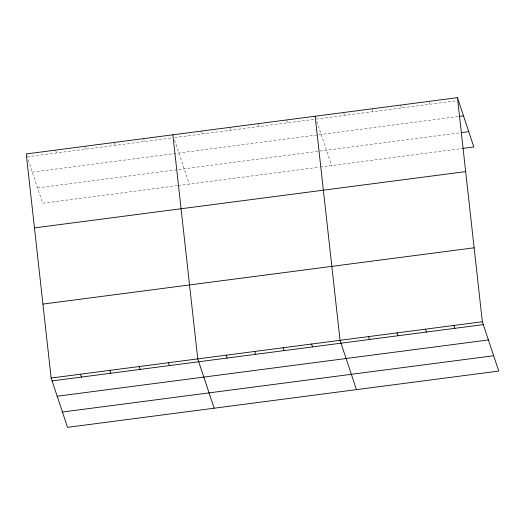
<?xml version="1.0" encoding="UTF-8"?>
<svg xmlns="http://www.w3.org/2000/svg" width="525" height="525" viewBox="0 0 525 525"><rect width="100%" height="100%" fill="white"/><g stroke="black" fill="none" stroke-linecap="round" stroke-linejoin="round"><path stroke-width="0.39" stroke-dasharray="2.62 1.97" d="M27.202 156.804L172.226 137.878M174.628 137.563L314.482 119.306M316.109 119.096L456.783 100.734M32.301 172.134L458.627 116.484M37.557 187.924L459.815 132.805M177.378 185.666L42.656 203.254L27.458 157.572M178.165 185.561L319.364 167.134M320.178 167.029L461.659 148.562M428.997 101.371L429.949 104.232M400.536 105.085L401.487 107.953M372.074 108.8L373.032 111.668M343.619 112.514L344.571 115.382M316.877 121.393L331.564 165.539M286.696 119.943L287.647 122.811M258.241 123.657L259.192 126.525M229.779 127.372L230.731 130.239M201.318 131.086L202.269 133.954M174.576 139.965L189.262 184.118M143.535 138.633L144.493 141.494M114.214 142.459L115.172 145.327M84.893 146.285L85.844 149.153M55.571 150.111L56.523 152.978"/><path stroke-width="0.79" d="M457.452 97.657L26.25 153.943L51.142 378.033L67.548 427.343L498.75 371.057L482.344 321.746L457.452 97.657L473.858 146.967L462.473 148.45M459.441 116.379L463.509 115.848M461.442 132.595L468.759 131.637M34.466 227.889L465.668 171.603M42.925 304.08L474.134 247.8M51.142 378.033L482.344 321.746M52.093 380.901L483.302 324.614M57.192 396.224L488.401 339.938M62.449 412.02L493.651 355.733M453.889 325.461L454.84 328.328M425.427 329.175L426.379 332.043M396.966 332.889L397.924 335.757M368.511 336.61L369.462 339.472M356.455 389.635L340.049 340.325L315.158 116.228M311.588 344.039L312.546 346.9M283.132 347.753L284.084 350.615M254.671 351.468L255.623 354.329M226.209 355.182L227.161 358.05M214.154 408.207L197.754 358.897L172.856 134.807M168.427 362.723L169.385 365.59M139.105 366.548L140.063 369.416M109.784 370.381L110.736 373.242M80.463 374.207L81.414 377.068"/></g></svg>
